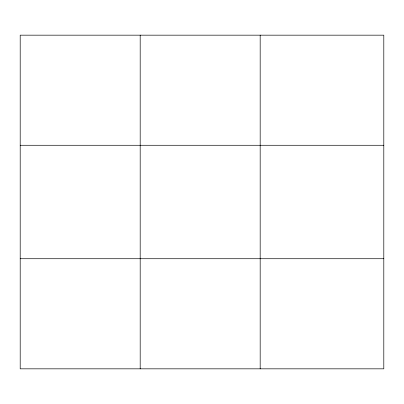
<?xml version="1.0" encoding="UTF-8"?>
<svg xmlns="http://www.w3.org/2000/svg" width="404" height="404" viewBox="0 0 404 404"><rect width="100%" height="100%" fill="white"/><g stroke="black" fill="none" stroke-linecap="round" stroke-linejoin="round"><path stroke-width="0.61" d="M140.188 368.832L140.188 35.168M260.176 368.832L260.176 35.168M383.8 145.278L383.8 35.168L20.2 35.168L20.2 368.832L383.8 368.832L383.8 145.278L20.2 145.278M20.2 258.722L383.8 258.722"/></g></svg>
